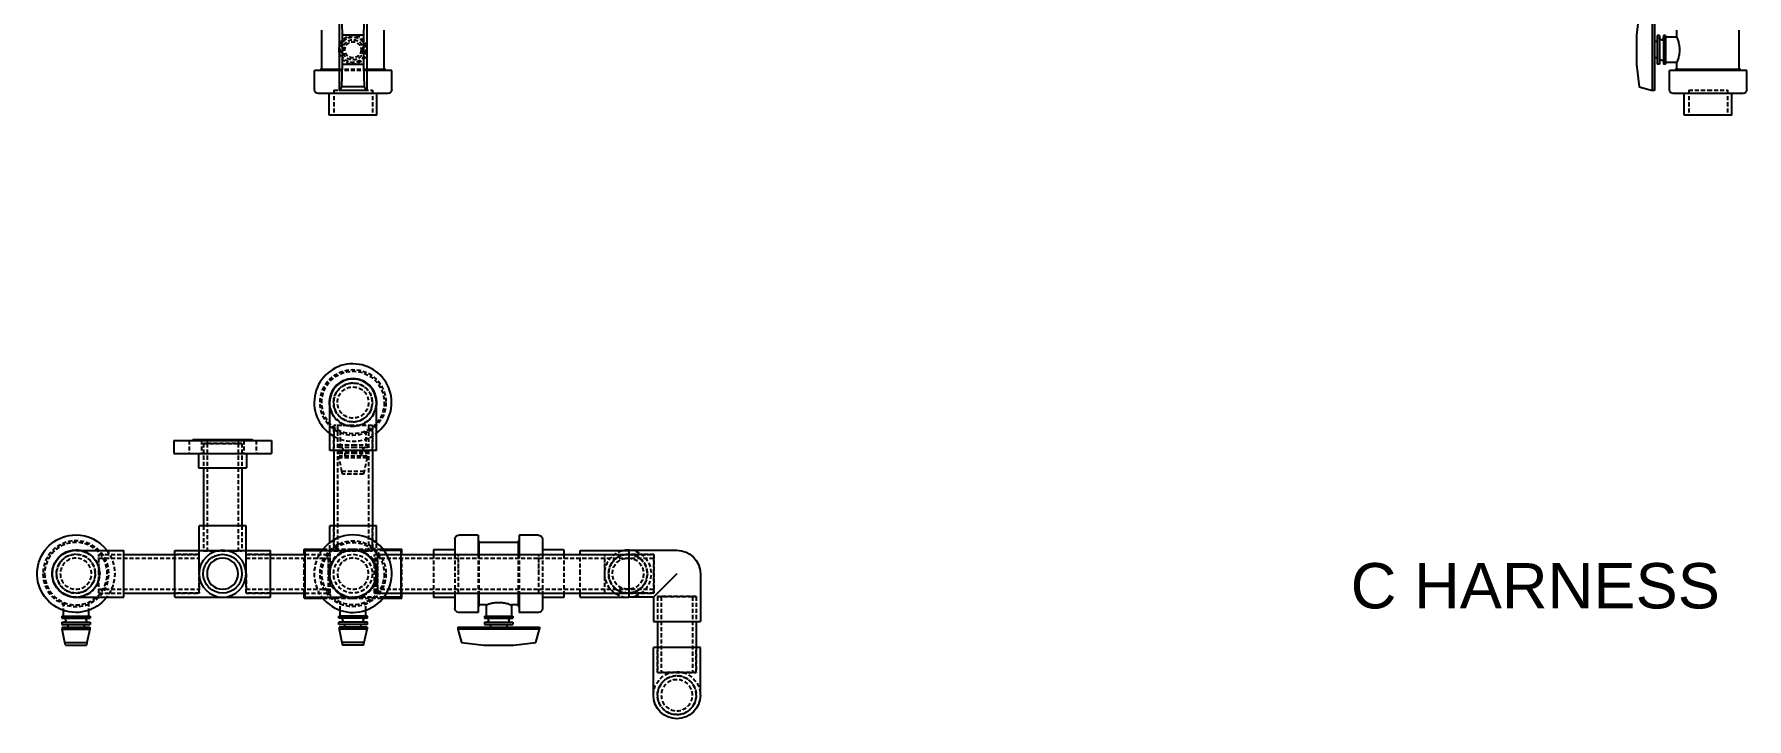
# Model space of a CAD drawing. Header units: inches. Extents: x 384 to 2495, y 344 to 1371.
# Drawn here: x 2390.3 to 2495.3, y 440.1 to 482.1 of the extents above; entities that cross this region are included whole.
import ezdxf

# ---------------------------------------------------------------- set-up
doc = ezdxf.new("R2010")
doc.units = ezdxf.units.IN
doc.header["$MEASUREMENT"] = 0
doc.linetypes.add('HIDDEN', pattern=[0.375, 0.25, -0.125])
doc.layers.add('HIDDEN', color=4, linetype='HIDDEN')
doc.layers.add('VISIBLE', color=7, linetype='Continuous')
doc.styles.get("Standard").update_dxf_attribs({"font": 'arial.ttf'})

msp = doc.modelspace()

# ---------------------------------------------------------------- linework, layer by layer
at = {"layer": 'HIDDEN'}
for p, q in [((2410.68, 479.93), (2408.97, 479.93)), ((2410.68, 479.88), (2408.97, 479.88)), ((2408.64, 478.67), (2411.01, 478.67)), ((2408.64, 478.67), (2408.64, 477.14)), ((2411.01, 478.67), (2411.01, 477.14)), ((2491.77, 478.67), (2492.95, 478.67)), ((2491.77, 478.67), (2491.77, 477.14)), ((2492.95, 478.67), (2494.14, 478.67)), ((2494.14, 478.67), (2494.14, 477.14)), ((2411.01, 458.09), (2408.64, 458.09)), ((2408.64, 458.09), (2408.64, 456.56)), ((2409.82, 458.09), (2408.64, 458.09)), ((2408.64, 456.56), (2408.64, 458.09)), ((2408.87, 458.09), (2408.87, 450.4)), ((2411.01, 458.09), (2409.82, 458.09)), ((2410.78, 458.09), (2410.78, 450.4)), ((2411.01, 458.09), (2411.01, 456.56)), ((2411.01, 456.56), (2411.01, 458.09)), ((2399.77, 457.18), (2399.77, 456.37)), ((2400.52, 457.18), (2400.52, 456.37)), ((2400.67, 457.24), (2400.67, 457.18)), ((2400.87, 457.18), (2400.87, 456.99)), ((2402.78, 457.18), (2402.78, 456.99)), ((2402.97, 457.24), (2402.97, 457.18)), ((2403.13, 457.18), (2403.13, 456.37)), ((2403.88, 457.18), (2403.88, 456.37)), ((2409.04, 457.74), (2409.04, 456.9)), ((2410.6, 457.74), (2410.6, 456.9)), ((2403.01, 456.99), (2400.64, 456.99)), ((2400.64, 456.99), (2400.64, 455.49)), ((2400.64, 456.99), (2402.66, 456.99)), ((2400.64, 456.99), (2400.64, 455.49)), ((2400.87, 456.99), (2400.87, 450.43)), ((2402.66, 456.99), (2403.01, 456.99)), ((2402.78, 456.99), (2402.78, 450.43)), ((2403.01, 456.99), (2403.01, 455.49)), ((2403.01, 456.99), (2403.01, 455.49)), ((2408.95, 456.9), (2409.82, 456.9)), ((2408.95, 456.9), (2408.95, 456.77)), ((2408.95, 456.77), (2409.82, 456.77)), ((2408.95, 456.52), (2409.82, 456.52)), ((2408.95, 456.52), (2408.95, 456.39)), ((2408.95, 456.39), (2409.82, 456.39)), ((2410.68, 456.21), (2408.97, 456.21)), ((2408.97, 456.1), (2408.97, 456.21)), ((2409.14, 455.27), (2408.97, 456.1)), ((2410.68, 456.1), (2408.97, 456.1)), ((2409.08, 456.77), (2409.07, 456.77)), ((2409.08, 456.52), (2409.07, 456.52)), ((2409.09, 456.76), (2409.08, 456.77)), ((2409.09, 456.52), (2409.08, 456.52)), ((2409.1, 456.76), (2409.09, 456.76)), ((2409.1, 456.52), (2409.09, 456.52)), ((2409.11, 456.76), (2409.1, 456.76)), ((2409.11, 456.52), (2409.1, 456.52)), ((2409.12, 456.76), (2409.11, 456.76)), ((2409.12, 456.53), (2409.11, 456.52)), ((2409.13, 456.75), (2409.12, 456.76)), ((2409.13, 456.53), (2409.12, 456.53)), ((2409.14, 456.75), (2409.13, 456.75)), ((2409.14, 456.54), (2409.13, 456.53)), ((2409.15, 456.74), (2409.14, 456.75)), ((2409.15, 456.54), (2409.14, 456.54)), ((2409.16, 456.73), (2409.15, 456.74)), ((2409.16, 456.55), (2409.15, 456.54)), ((2409.17, 456.72), (2409.16, 456.73)), ((2409.17, 456.56), (2409.16, 456.55)), ((2409.17, 456.71), (2409.17, 456.72)), ((2409.18, 456.7), (2409.17, 456.71)), ((2409.18, 456.58), (2409.17, 456.57)), ((2409.17, 456.57), (2409.17, 456.56)), ((2409.19, 456.69), (2409.18, 456.7)), ((2409.19, 456.59), (2409.18, 456.58)), ((2409.19, 456.68), (2409.19, 456.69)), ((2409.2, 456.67), (2409.19, 456.68)), ((2409.2, 456.61), (2409.19, 456.6)), ((2409.19, 456.6), (2409.19, 456.59)), ((2409.2, 456.66), (2409.2, 456.67)), ((2409.2, 456.65), (2409.2, 456.66)), ((2409.2, 456.65), (2409.2, 456.63)), ((2409.2, 456.63), (2409.2, 456.62)), ((2409.2, 456.62), (2409.2, 456.61)), ((2409.32, 456.39), (2409.32, 456.21)), ((2409.82, 456.9), (2410.7, 456.9)), ((2409.82, 456.77), (2410.7, 456.77)), ((2409.82, 456.52), (2410.7, 456.52)), ((2409.82, 456.39), (2410.7, 456.39)), ((2410.32, 456.39), (2410.32, 456.21)), ((2410.45, 456.67), (2410.46, 456.68)), ((2410.45, 456.66), (2410.45, 456.67)), ((2410.45, 456.65), (2410.45, 456.66)), ((2410.45, 456.65), (2410.45, 456.63)), ((2410.45, 456.63), (2410.45, 456.62)), ((2410.45, 456.62), (2410.45, 456.61)), ((2410.45, 456.61), (2410.46, 456.6)), ((2410.46, 456.69), (2410.47, 456.7)), ((2410.46, 456.68), (2410.46, 456.69)), ((2410.46, 456.6), (2410.46, 456.59)), ((2410.46, 456.59), (2410.47, 456.58)), ((2410.47, 456.71), (2410.48, 456.72)), ((2410.47, 456.7), (2410.47, 456.71)), ((2410.47, 456.58), (2410.47, 456.57)), ((2410.47, 456.57), (2410.48, 456.56)), ((2410.48, 456.72), (2410.49, 456.73)), ((2410.48, 456.56), (2410.49, 456.55)), ((2410.49, 456.73), (2410.5, 456.74)), ((2410.49, 456.55), (2410.5, 456.54)), ((2410.5, 456.74), (2410.51, 456.75)), ((2410.5, 456.54), (2410.51, 456.54)), ((2410.68, 456.1), (2410.5, 455.27)), ((2410.51, 456.75), (2410.52, 456.75)), ((2410.51, 456.54), (2410.52, 456.53)), ((2410.52, 456.76), (2410.54, 456.76)), ((2410.52, 456.75), (2410.52, 456.76)), ((2410.52, 456.53), (2410.52, 456.53)), ((2410.52, 456.53), (2410.54, 456.52)), ((2410.54, 456.76), (2410.55, 456.76)), ((2410.54, 456.52), (2410.55, 456.52)), ((2410.55, 456.76), (2410.56, 456.77)), ((2410.55, 456.76), (2410.55, 456.76)), ((2410.55, 456.52), (2410.55, 456.52)), ((2410.55, 456.52), (2410.56, 456.52)), ((2410.56, 456.77), (2410.57, 456.77)), ((2410.56, 456.52), (2410.57, 456.52)), ((2410.68, 456.21), (2410.68, 456.1)), ((2410.7, 456.9), (2410.7, 456.77)), ((2410.7, 456.52), (2410.7, 456.39)), ((2409.18, 455.11), (2409.14, 455.27)), ((2410.5, 455.27), (2409.14, 455.27)), ((2410.47, 455.11), (2409.18, 455.11)), ((2410.5, 455.27), (2410.47, 455.11)), ((2400.64, 451.93), (2400.64, 450.43)), ((2400.64, 451.93), (2400.64, 450.43)), ((2403.01, 451.93), (2403.01, 450.43)), ((2403.01, 451.93), (2403.01, 450.43)), ((2408.64, 451.93), (2408.64, 450.4)), ((2408.64, 450.4), (2408.64, 451.93)), ((2411.01, 451.93), (2411.01, 450.4)), ((2411.01, 450.4), (2411.01, 451.93)), ((2408.39, 449), (2408.39, 450.89)), ((2411.26, 450.18), (2411.26, 450.89)), ((2394.23, 447.81), (2394.23, 450.18)), ((2394.23, 450.18), (2395.76, 450.18)), ((2394.23, 449), (2394.23, 450.18)), ((2394.23, 450.18), (2395.76, 450.18)), ((2394.23, 449.95), (2400.39, 449.95)), ((2398.89, 450.18), (2400.39, 450.18)), ((2400.39, 450.18), (2398.89, 450.18)), ((2400.39, 450.43), (2400.64, 450.43)), ((2400.64, 450.43), (2403.01, 450.43)), ((2400.64, 450.43), (2400.64, 450.4)), ((2400.64, 450.4), (2400.64, 450.43)), ((2400.64, 450.43), (2403.01, 450.43)), ((2400.64, 450.4), (2403.01, 450.4)), ((2401.82, 450.4), (2400.64, 450.4)), ((2400.87, 450.43), (2400.87, 450.4)), ((2403.01, 450.4), (2401.82, 450.4)), ((2402.78, 450.43), (2402.78, 450.4)), ((2403.01, 450.43), (2403.01, 450.4)), ((2403.01, 450.4), (2403.01, 450.43)), ((2403.01, 450.43), (2403.26, 450.43)), ((2403.26, 450.18), (2404.76, 450.18)), ((2404.76, 450.18), (2403.26, 450.18)), ((2403.26, 449.95), (2408.42, 449.95)), ((2406.82, 449), (2406.82, 450.18)), ((2406.89, 450.18), (2408.42, 450.18)), ((2406.89, 450.18), (2408.42, 450.18)), ((2407.98, 450.5), (2409.82, 450.5)), ((2408.32, 447.81), (2408.32, 450.18)), ((2408.32, 449), (2408.32, 450.18)), ((2408.42, 447.81), (2408.42, 450.18)), ((2408.42, 449), (2408.42, 450.18)), ((2408.64, 450.4), (2411.01, 450.4)), ((2409.82, 450.4), (2408.64, 450.4)), ((2409.82, 450.5), (2411.66, 450.5)), ((2411.71, 450.43), (2409.82, 450.43)), ((2411.01, 450.4), (2409.82, 450.4)), ((2411.14, 447.81), (2411.14, 450.18)), ((2411.14, 450.18), (2412.76, 450.18)), ((2411.14, 449.95), (2428.28, 449.95)), ((2411.26, 449), (2411.26, 450.18)), ((2411.26, 450.18), (2412.76, 450.18)), ((2411.32, 450.18), (2411.32, 447.81)), ((2411.32, 449), (2411.32, 450.18)), ((2412.82, 449), (2412.82, 450.18)), ((2414.76, 450.18), (2414.76, 447.81)), ((2416.07, 450.18), (2416.07, 447.81)), ((2416.29, 447.81), (2416.29, 450.18)), ((2416.29, 449), (2416.29, 450.18)), ((2417.5, 450.18), (2417.5, 447.81)), ((2417.55, 450.18), (2417.55, 447.81)), ((2419.96, 450.18), (2419.96, 447.81)), ((2420.01, 450.18), (2420.01, 447.81)), ((2421.22, 447.81), (2421.22, 450.18)), ((2421.22, 449), (2421.22, 450.18)), ((2421.44, 450.18), (2421.44, 447.81)), ((2422.75, 450.18), (2422.75, 447.81)), ((2423.75, 449), (2423.75, 450.18)), ((2425.28, 447.81), (2425.28, 450.18)), ((2425.28, 449), (2425.28, 450.18)), ((2426.75, 450.18), (2428.28, 450.18)), ((2428.28, 450.18), (2426.75, 450.18)), ((2428.28, 449), (2428.28, 450.18)), ((2428.28, 450.18), (2428.28, 447.81)), ((2394.23, 447.81), (2394.23, 449)), ((2400.39, 447.81), (2400.39, 449)), ((2400.39, 449), (2400.39, 447.81)), ((2403.26, 447.81), (2403.26, 449)), ((2403.26, 449), (2403.26, 447.81)), ((2406.82, 447.81), (2406.82, 449)), ((2408.32, 447.81), (2408.32, 449)), ((2408.42, 447.81), (2408.42, 449)), ((2411.26, 447.81), (2411.26, 449)), ((2411.32, 447.81), (2411.32, 449)), ((2412.82, 447.81), (2412.82, 449)), ((2416.29, 447.81), (2416.29, 449)), ((2421.22, 447.81), (2421.22, 449)), ((2423.75, 447.81), (2423.75, 449)), ((2425.28, 447.81), (2425.28, 449)), ((2428.28, 447.81), (2428.28, 449)), ((2394.23, 448.04), (2400.39, 448.04)), ((2394.23, 447.81), (2395.76, 447.81)), ((2394.23, 447.81), (2395.76, 447.81)), ((2398.89, 447.81), (2400.39, 447.81)), ((2400.39, 447.81), (2398.89, 447.81)), ((2403.26, 448.04), (2408.42, 448.04)), ((2403.26, 447.81), (2404.76, 447.81)), ((2404.76, 447.81), (2403.26, 447.81)), ((2406.89, 447.81), (2408.42, 447.81)), ((2406.89, 447.81), (2408.42, 447.81)), ((2411.14, 448.04), (2428.28, 448.04)), ((2411.14, 447.81), (2412.76, 447.81)), ((2411.26, 447.81), (2412.76, 447.81)), ((2426.75, 447.81), (2428.28, 447.81)), ((2428.28, 447.81), (2426.75, 447.81)), ((2430.88, 447.59), (2428.5, 447.59)), ((2428.5, 447.59), (2428.5, 446.06)), ((2428.5, 447.59), (2430.88, 447.59)), ((2428.5, 447.59), (2428.5, 446.06)), ((2428.73, 447.59), (2428.73, 442.94)), ((2430.65, 447.59), (2430.65, 442.94)), ((2430.88, 447.59), (2430.88, 446.06)), ((2430.88, 447.59), (2430.88, 446.06)), ((2392.04, 447.24), (2392.04, 446.75)), ((2393.6, 447.24), (2393.6, 446.75)), ((2407.98, 447.5), (2409.82, 447.5)), ((2409.04, 446.75), (2409.04, 447.24)), ((2411.71, 447.56), (2409.82, 447.56)), ((2409.82, 447.5), (2411.66, 447.5)), ((2410.6, 446.75), (2410.6, 447.24)), ((2428.5, 444.47), (2428.5, 442.94)), ((2428.5, 442.94), (2428.5, 444.47)), ((2430.88, 444.47), (2430.88, 442.94)), ((2430.88, 442.94), (2430.88, 444.47)), ((2428.5, 442.94), (2430.88, 442.94)), ((2429.69, 442.94), (2428.5, 442.94)), ((2430.88, 442.94), (2429.69, 442.94))]:
    msp.add_line(p, q, dxfattribs=at)
for centre, radius in [((2409.82, 481.14), 0.78), ((2409.82, 481.14), 0.625), ((2409.82, 481.14), 0.5), ((2409.82, 459.5), 2.02), ((2409.82, 459.5), 1.92), ((2409.82, 459.5), 1.19), ((2409.82, 459.5), 0.957), ((2409.82, 449), 2.02), ((2409.82, 449), 1.92), ((2392.82, 449), 1.19), ((2409.82, 449), 1.19), ((2409.82, 449), 1.19), ((2426.69, 449), 1.19), ((2426.69, 449), 0.957), ((2429.69, 441.54), 1.19)]:
    msp.add_circle(centre, radius, dxfattribs=at)
at = {"layer": 'HIDDEN', "extrusion": (0, 0, -1)}
for centre, radius in [((-2409.82, 459.5), 1.19), ((-2392.82, 449), 2.02), ((-2392.82, 449), 1.92), ((-2392.82, 449), 1.19), ((-2392.82, 449), 0.957), ((-2409.82, 449), 1.5), ((-2409.82, 449), 0.957), ((-2426.69, 449), 1.19), ((-2429.69, 441.54), 1.19), ((-2429.69, 441.54), 0.957)]:
    msp.add_circle(centre, radius, dxfattribs=at)
at = {"layer": 'HIDDEN'}
for centre, radius, start, end in [((2409.82, 481.14), 0.875, 90, 167.7262), ((2409.82, 481.14), 0.875, 12.2738, 90), ((2409.82, 481.14), 0.875, 192.2738, 347.7262), ((2409.82, 459.5), 1.44, 180, 0), ((2409.82, 459.5), 1.46, 190.0719, 349.9281), ((2409.82, 459.5), 2.38, 232.7522, 307.2478), ((2409.82, 449), 2.38, 142.7522, 217.2478), ((2409.82, 449), 1.46, 100.0719, 259.9281), ((2409.82, 449), 1.44, 90, 270), ((2426.69, 449), 1.44, 90, 270), ((2426.69, 449), 1.44, 272.4919, 87.5081)]:
    msp.add_arc(centre, radius, start, end, dxfattribs=at)
at = {"layer": 'HIDDEN', "extrusion": (0, 0, -1)}
for centre, radius, start, end in [((-2392.82, 449), 1.44, 90, 270), ((-2392.82, 449), 1.46, 100.0719, 259.9281), ((-2392.82, 449), 2.38, 142.7522, 217.2478), ((-2429.69, 441.54), 1.44, 0, 180)]:
    msp.add_arc(centre, radius, start, end, dxfattribs=at)
at = {"layer": 'VISIBLE'}
for p, q in [((2408.97, 483.64), (2408.97, 478.64)), ((2409.18, 482.04), (2409.14, 483.42)), ((2410.5, 483.42), (2410.47, 482.04)), ((2410.68, 478.64), (2410.68, 483.64)), ((2488.73, 483.42), (2488.56, 482.04)), ((2489.55, 478.64), (2489.55, 483.64)), ((2489.66, 483.64), (2489.66, 478.64)), ((2407.9, 479.93), (2407.9, 482.34)), ((2411.74, 479.93), (2411.74, 482.34)), ((2491.03, 481.92), (2491.03, 482.34)), ((2494.87, 479.93), (2494.87, 482.34)), ((2409.18, 480.23), (2409.18, 482.04)), ((2410.47, 482.04), (2409.18, 482.04)), ((2410.47, 482.04), (2410.47, 480.23)), ((2488.56, 482.04), (2488.56, 480.23)), ((2489.84, 481.64), (2489.66, 481.64)), ((2489.84, 482.01), (2489.84, 480.26)), ((2489.97, 482.01), (2489.84, 482.01)), ((2489.97, 482.01), (2489.97, 480.26)), ((2489.97, 481.88), (2489.97, 481.89)), ((2489.98, 481.87), (2489.97, 481.88)), ((2489.98, 481.86), (2489.98, 481.87)), ((2489.98, 481.85), (2489.98, 481.86)), ((2489.98, 481.84), (2489.98, 481.85)), ((2489.99, 481.83), (2489.98, 481.84)), ((2489.99, 481.82), (2489.99, 481.83)), ((2490, 481.81), (2489.99, 481.82)), ((2490.01, 481.8), (2490, 481.81)), ((2490.02, 481.79), (2490.01, 481.8)), ((2490.02, 481.78), (2490.02, 481.79)), ((2490.03, 481.78), (2490.02, 481.78)), ((2490.05, 481.77), (2490.03, 481.78)), ((2490.06, 481.77), (2490.05, 481.77)), ((2490.07, 481.76), (2490.06, 481.77)), ((2490.08, 481.76), (2490.07, 481.76)), ((2490.09, 481.76), (2490.08, 481.76)), ((2490.1, 481.76), (2490.09, 481.76)), ((2490.1, 481.76), (2490.12, 481.76)), ((2490.12, 481.76), (2490.13, 481.76)), ((2490.13, 481.76), (2490.14, 481.77)), ((2490.14, 481.77), (2490.15, 481.77)), ((2490.15, 481.77), (2490.16, 481.78)), ((2490.16, 481.78), (2490.17, 481.78)), ((2490.17, 481.78), (2490.18, 481.79)), ((2490.18, 481.79), (2490.19, 481.8)), ((2490.19, 481.8), (2490.2, 481.81)), ((2490.2, 481.82), (2490.21, 481.83)), ((2490.2, 481.81), (2490.2, 481.82)), ((2490.21, 481.84), (2490.22, 481.85)), ((2490.21, 481.83), (2490.21, 481.84)), ((2490.22, 482.01), (2490.22, 480.26)), ((2490.35, 482.01), (2490.22, 482.01)), ((2490.22, 481.88), (2490.22, 481.89)), ((2490.22, 481.87), (2490.22, 481.88)), ((2490.22, 481.86), (2490.22, 481.87)), ((2490.22, 481.85), (2490.22, 481.86)), ((2490.35, 482.01), (2490.35, 480.26)), ((2491.03, 481.92), (2490.35, 481.92)), ((2409.14, 478.86), (2409.18, 480.23)), ((2410.47, 480.23), (2409.18, 480.23)), ((2410.47, 480.23), (2410.5, 478.86)), ((2488.56, 480.23), (2488.73, 478.86)), ((2489.84, 480.64), (2489.66, 480.64)), ((2489.97, 480.26), (2489.84, 480.26)), ((2489.98, 480.4), (2489.97, 480.4)), ((2489.97, 480.4), (2489.97, 480.39)), ((2489.99, 480.44), (2489.98, 480.43)), ((2489.98, 480.43), (2489.98, 480.42)), ((2489.98, 480.42), (2489.98, 480.41)), ((2489.98, 480.41), (2489.98, 480.4)), ((2490, 480.46), (2489.99, 480.45)), ((2489.99, 480.45), (2489.99, 480.44)), ((2490.01, 480.47), (2490, 480.46)), ((2490.02, 480.48), (2490.01, 480.47)), ((2490.03, 480.49), (2490.02, 480.49)), ((2490.02, 480.49), (2490.02, 480.48)), ((2490.05, 480.5), (2490.03, 480.49)), ((2490.06, 480.5), (2490.05, 480.5)), ((2490.07, 480.51), (2490.06, 480.5)), ((2490.08, 480.51), (2490.07, 480.51)), ((2490.09, 480.51), (2490.08, 480.51)), ((2490.1, 480.51), (2490.09, 480.51)), ((2490.1, 480.51), (2490.12, 480.51)), ((2490.12, 480.51), (2490.13, 480.51)), ((2490.13, 480.51), (2490.14, 480.5)), ((2490.14, 480.5), (2490.15, 480.5)), ((2490.15, 480.5), (2490.16, 480.49)), ((2490.16, 480.49), (2490.17, 480.49)), ((2490.17, 480.49), (2490.18, 480.48)), ((2490.18, 480.48), (2490.19, 480.47)), ((2490.19, 480.47), (2490.2, 480.46)), ((2490.2, 480.46), (2490.2, 480.45)), ((2490.2, 480.45), (2490.21, 480.44)), ((2490.21, 480.44), (2490.21, 480.43)), ((2490.21, 480.43), (2490.22, 480.42)), ((2490.22, 480.42), (2490.22, 480.41)), ((2490.22, 480.41), (2490.22, 480.4)), ((2490.22, 480.4), (2490.22, 480.39)), ((2490.22, 480.4), (2490.22, 480.4)), ((2490.35, 480.26), (2490.22, 480.26)), ((2491.03, 480.36), (2490.35, 480.36)), ((2491.03, 479.93), (2491.03, 480.36)), ((2408.97, 479.88), (2407.45, 479.88)), ((2407.45, 478.69), (2407.45, 479.88)), ((2408.97, 479.93), (2407.81, 479.93)), ((2407.81, 479.88), (2407.81, 479.93)), ((2411.84, 479.93), (2410.68, 479.93)), ((2412.2, 479.88), (2410.68, 479.88)), ((2411.84, 479.88), (2411.84, 479.93)), ((2412.2, 478.69), (2412.2, 479.88)), ((2495.33, 479.88), (2490.58, 479.88)), ((2490.58, 478.69), (2490.58, 479.88)), ((2494.97, 479.93), (2490.94, 479.93)), ((2490.94, 479.88), (2490.94, 479.93)), ((2494.97, 479.88), (2494.97, 479.93)), ((2495.33, 478.69), (2495.33, 479.88)), ((2411.96, 478.45), (2407.69, 478.45)), ((2408.36, 477.14), (2408.36, 478.45)), ((2408.97, 478.64), (2409.14, 478.86)), ((2410.68, 478.64), (2408.97, 478.64)), ((2410.5, 478.86), (2409.14, 478.86)), ((2410.5, 478.86), (2410.68, 478.64)), ((2411.28, 477.14), (2411.28, 478.45)), ((2488.73, 478.86), (2489.55, 478.64)), ((2489.66, 478.64), (2489.55, 478.64)), ((2495.09, 478.45), (2490.82, 478.45)), ((2491.49, 477.14), (2491.49, 478.45)), ((2494.41, 477.14), (2494.41, 478.45)), ((2411.28, 477.14), (2408.36, 477.14)), ((2494.41, 477.14), (2491.49, 477.14)), ((2408.39, 456.56), (2408.39, 459.5)), ((2411.26, 456.56), (2411.26, 459.5)), ((2398.82, 457.18), (2403.94, 457.18)), ((2398.82, 457.18), (2398.82, 456.37)), ((2399.99, 457.24), (2403.12, 457.24)), ((2399.99, 457.24), (2399.99, 457.18)), ((2403.12, 457.24), (2403.66, 457.24)), ((2403.66, 457.24), (2403.66, 457.18)), ((2403.94, 457.18), (2404.82, 457.18)), ((2404.82, 457.18), (2404.82, 456.37)), ((2398.82, 456.37), (2403.94, 456.37)), ((2400.35, 456.37), (2400.35, 455.49)), ((2403.29, 456.37), (2403.29, 455.49)), ((2403.94, 456.37), (2404.82, 456.37)), ((2409.82, 456.56), (2408.39, 456.56)), ((2408.64, 456.56), (2408.64, 451.93)), ((2411.26, 456.56), (2409.82, 456.56)), ((2411.01, 456.56), (2411.01, 451.93)), ((2400.35, 455.49), (2402.86, 455.49)), ((2400.64, 455.49), (2400.64, 451.93)), ((2402.86, 455.49), (2403.29, 455.49)), ((2403.01, 455.49), (2403.01, 451.93)), ((2403.26, 451.93), (2400.39, 451.93)), ((2400.39, 449), (2400.39, 451.93)), ((2403.26, 449), (2403.26, 451.93)), ((2409.82, 451.93), (2408.39, 451.93)), ((2408.39, 450.89), (2408.39, 451.93)), ((2411.26, 451.93), (2409.82, 451.93)), ((2411.26, 450.89), (2411.26, 451.93)), ((2416.07, 451.13), (2416.07, 450.18)), ((2417.5, 451.37), (2416.31, 451.37)), ((2417.5, 451.37), (2417.5, 450.18)), ((2417.55, 451.01), (2417.5, 451.01)), ((2417.55, 451.01), (2417.55, 450.18)), ((2419.96, 450.92), (2417.55, 450.92)), ((2419.96, 451.01), (2419.96, 450.18)), ((2420.01, 451.01), (2419.96, 451.01)), ((2420.01, 451.37), (2420.01, 450.18)), ((2421.2, 451.37), (2420.01, 451.37)), ((2421.44, 451.13), (2421.44, 450.18)), ((2392.82, 450.43), (2395.76, 450.43)), ((2395.76, 449), (2395.76, 450.43)), ((2395.76, 450.18), (2398.89, 450.18)), ((2398.89, 449), (2398.89, 450.43)), ((2398.89, 450.43), (2400.39, 450.43)), ((2403.26, 450.43), (2404.76, 450.43)), ((2404.76, 449), (2404.76, 450.43)), ((2404.76, 450.18), (2406.89, 450.18)), ((2406.82, 450.18), (2406.82, 450.5)), ((2406.82, 450.5), (2407.98, 450.5)), ((2406.89, 449), (2406.89, 450.43)), ((2406.89, 450.43), (2409.82, 450.43)), ((2411.66, 450.5), (2412.82, 450.5)), ((2412.76, 450.43), (2411.71, 450.43)), ((2412.76, 450.43), (2412.76, 449)), ((2412.76, 450.18), (2426.75, 450.18)), ((2412.82, 450.18), (2412.82, 450.5)), ((2414.76, 450.46), (2414.76, 450.18)), ((2416.07, 450.46), (2414.76, 450.46)), ((2422.75, 450.46), (2421.44, 450.46)), ((2422.75, 450.46), (2422.75, 450.18)), ((2423.75, 450.18), (2423.75, 450.43)), ((2423.75, 450.43), (2426.69, 450.43)), ((2426.75, 450.43), (2426.75, 447.56)), ((2429.69, 450.43), (2426.75, 450.43)), ((2395.76, 447.56), (2395.76, 449)), ((2398.89, 447.56), (2398.89, 449)), ((2404.76, 447.56), (2404.76, 449)), ((2406.89, 447.56), (2406.89, 449)), ((2412.76, 449), (2412.76, 447.56)), ((2429.69, 449), (2428.25, 447.56)), ((2431.13, 449), (2431.13, 446.06)), ((2395.76, 447.81), (2398.89, 447.81)), ((2404.76, 447.81), (2406.89, 447.81)), ((2406.82, 447.5), (2406.82, 447.81)), ((2412.76, 447.81), (2426.75, 447.81)), ((2412.82, 447.5), (2412.82, 447.81)), ((2414.76, 447.81), (2414.76, 447.54)), ((2416.07, 447.81), (2416.07, 446.86)), ((2417.5, 447.81), (2417.5, 446.62)), ((2417.55, 447.81), (2417.55, 446.98)), ((2419.96, 447.81), (2419.96, 446.98)), ((2420.01, 447.81), (2420.01, 446.62)), ((2421.44, 447.81), (2421.44, 446.86)), ((2422.75, 447.81), (2422.75, 447.54)), ((2423.75, 447.56), (2423.75, 447.81)), ((2392.04, 446.75), (2392.04, 446.4)), ((2392.82, 447.56), (2395.76, 447.56)), ((2393.6, 446.75), (2393.6, 446.4)), ((2398.89, 447.56), (2404.76, 447.56)), ((2406.82, 447.5), (2407.98, 447.5)), ((2406.89, 447.56), (2409.82, 447.56)), ((2409.04, 446.4), (2409.04, 446.75)), ((2410.6, 446.4), (2410.6, 446.75)), ((2411.66, 447.5), (2412.82, 447.5)), ((2412.76, 447.56), (2411.71, 447.56)), ((2416.07, 447.54), (2414.76, 447.54)), ((2417.5, 446.62), (2416.31, 446.62)), ((2417.55, 446.98), (2417.5, 446.98)), ((2417.98, 447.08), (2417.55, 447.08)), ((2417.98, 447.08), (2417.98, 446.4)), ((2419.54, 447.08), (2419.54, 446.4)), ((2419.96, 447.08), (2419.54, 447.08)), ((2420.01, 446.98), (2419.96, 446.98)), ((2421.2, 446.62), (2420.01, 446.62)), ((2422.75, 447.54), (2421.44, 447.54)), ((2423.75, 447.56), (2426.69, 447.56)), ((2428.25, 447.56), (2426.75, 447.56)), ((2428.25, 447.56), (2428.25, 446.06)), ((2391.95, 446.4), (2393.7, 446.4)), ((2391.95, 446.4), (2391.95, 446.27)), ((2391.95, 446.27), (2393.7, 446.27)), ((2391.95, 446.02), (2393.7, 446.02)), ((2391.95, 446.02), (2391.95, 445.89)), ((2391.95, 445.89), (2393.7, 445.89)), ((2391.97, 445.71), (2393.68, 445.71)), ((2391.97, 445.71), (2391.97, 445.6)), ((2391.97, 445.6), (2393.68, 445.6)), ((2392.14, 444.77), (2391.97, 445.6)), ((2392.08, 446.27), (2392.07, 446.27)), ((2392.08, 446.02), (2392.07, 446.02)), ((2392.09, 446.26), (2392.08, 446.27)), ((2392.09, 446.02), (2392.08, 446.02)), ((2392.1, 446.26), (2392.09, 446.26)), ((2392.1, 446.02), (2392.09, 446.02)), ((2392.11, 446.26), (2392.1, 446.26)), ((2392.11, 446.02), (2392.1, 446.02)), ((2392.12, 446.26), (2392.11, 446.26)), ((2392.12, 446.03), (2392.11, 446.02)), ((2392.13, 446.25), (2392.12, 446.26)), ((2392.13, 446.03), (2392.12, 446.03)), ((2392.14, 446.25), (2392.13, 446.25)), ((2392.14, 446.04), (2392.13, 446.03)), ((2392.15, 446.24), (2392.14, 446.25)), ((2392.15, 446.04), (2392.14, 446.04)), ((2392.16, 446.23), (2392.15, 446.24)), ((2392.16, 446.05), (2392.15, 446.04)), ((2392.17, 446.22), (2392.16, 446.23)), ((2392.17, 446.06), (2392.16, 446.05)), ((2392.17, 446.21), (2392.17, 446.22)), ((2392.18, 446.2), (2392.17, 446.21)), ((2392.18, 446.08), (2392.17, 446.07)), ((2392.17, 446.07), (2392.17, 446.06)), ((2392.19, 446.19), (2392.18, 446.2)), ((2392.19, 446.09), (2392.18, 446.08)), ((2392.19, 446.18), (2392.19, 446.19)), ((2392.2, 446.17), (2392.19, 446.18)), ((2392.2, 446.11), (2392.19, 446.1)), ((2392.19, 446.1), (2392.19, 446.09)), ((2392.2, 446.16), (2392.2, 446.17)), ((2392.2, 446.15), (2392.2, 446.16)), ((2392.2, 446.15), (2392.2, 446.13)), ((2392.2, 446.13), (2392.2, 446.12)), ((2392.2, 446.12), (2392.2, 446.11)), ((2392.32, 445.89), (2392.32, 445.71)), ((2393.32, 445.89), (2393.32, 445.71)), ((2393.45, 446.17), (2393.46, 446.18)), ((2393.45, 446.16), (2393.45, 446.17)), ((2393.45, 446.15), (2393.45, 446.16)), ((2393.45, 446.15), (2393.45, 446.13)), ((2393.45, 446.13), (2393.45, 446.12)), ((2393.45, 446.12), (2393.45, 446.11)), ((2393.45, 446.11), (2393.46, 446.1)), ((2393.46, 446.19), (2393.47, 446.2)), ((2393.46, 446.18), (2393.46, 446.19)), ((2393.46, 446.1), (2393.46, 446.09)), ((2393.46, 446.09), (2393.47, 446.08)), ((2393.47, 446.21), (2393.48, 446.22)), ((2393.47, 446.2), (2393.47, 446.21)), ((2393.47, 446.08), (2393.47, 446.07)), ((2393.47, 446.07), (2393.48, 446.06)), ((2393.48, 446.22), (2393.49, 446.23)), ((2393.48, 446.06), (2393.49, 446.05)), ((2393.49, 446.23), (2393.5, 446.24)), ((2393.49, 446.05), (2393.5, 446.04)), ((2393.5, 446.24), (2393.51, 446.25)), ((2393.5, 446.04), (2393.51, 446.04)), ((2393.68, 445.6), (2393.5, 444.77)), ((2393.51, 446.25), (2393.52, 446.25)), ((2393.51, 446.04), (2393.52, 446.03)), ((2393.52, 446.26), (2393.54, 446.26)), ((2393.52, 446.25), (2393.52, 446.26)), ((2393.52, 446.03), (2393.52, 446.03)), ((2393.52, 446.03), (2393.54, 446.02)), ((2393.54, 446.26), (2393.55, 446.26)), ((2393.54, 446.02), (2393.55, 446.02)), ((2393.55, 446.26), (2393.56, 446.27)), ((2393.55, 446.26), (2393.55, 446.26)), ((2393.55, 446.02), (2393.55, 446.02)), ((2393.55, 446.02), (2393.56, 446.02)), ((2393.56, 446.27), (2393.57, 446.27)), ((2393.56, 446.02), (2393.57, 446.02)), ((2393.68, 445.71), (2393.68, 445.6)), ((2393.7, 446.4), (2393.7, 446.27)), ((2393.7, 446.02), (2393.7, 445.89)), ((2410.7, 446.4), (2408.95, 446.4)), ((2408.95, 446.27), (2408.95, 446.4)), ((2410.7, 446.27), (2408.95, 446.27)), ((2410.7, 446.02), (2408.95, 446.02)), ((2408.95, 445.89), (2408.95, 446.02)), ((2410.7, 445.89), (2408.95, 445.89)), ((2410.68, 445.71), (2408.97, 445.71)), ((2408.97, 445.71), (2408.97, 445.6)), ((2408.97, 445.6), (2409.14, 444.77)), ((2410.68, 445.6), (2408.97, 445.6)), ((2409.08, 446.27), (2409.07, 446.27)), ((2409.08, 446.02), (2409.07, 446.02)), ((2409.09, 446.26), (2409.08, 446.27)), ((2409.09, 446.02), (2409.08, 446.02)), ((2409.1, 446.26), (2409.09, 446.26)), ((2409.1, 446.02), (2409.09, 446.02)), ((2409.11, 446.26), (2409.1, 446.26)), ((2409.11, 446.02), (2409.1, 446.02)), ((2409.12, 446.26), (2409.11, 446.26)), ((2409.12, 446.03), (2409.11, 446.02)), ((2409.13, 446.25), (2409.12, 446.26)), ((2409.13, 446.03), (2409.12, 446.03)), ((2409.14, 446.25), (2409.13, 446.25)), ((2409.14, 446.04), (2409.13, 446.03)), ((2409.15, 446.24), (2409.14, 446.25)), ((2409.15, 446.04), (2409.14, 446.04)), ((2409.16, 446.23), (2409.15, 446.24)), ((2409.16, 446.05), (2409.15, 446.04)), ((2409.17, 446.22), (2409.16, 446.23)), ((2409.17, 446.06), (2409.16, 446.05)), ((2409.17, 446.21), (2409.17, 446.22)), ((2409.18, 446.2), (2409.17, 446.21)), ((2409.18, 446.08), (2409.17, 446.07)), ((2409.17, 446.07), (2409.17, 446.06)), ((2409.19, 446.19), (2409.18, 446.2)), ((2409.19, 446.09), (2409.18, 446.08)), ((2409.19, 446.18), (2409.19, 446.19)), ((2409.2, 446.17), (2409.19, 446.18)), ((2409.2, 446.11), (2409.19, 446.1)), ((2409.19, 446.1), (2409.19, 446.09)), ((2409.2, 446.16), (2409.2, 446.17)), ((2409.2, 446.15), (2409.2, 446.16)), ((2409.2, 446.13), (2409.2, 446.15)), ((2409.2, 446.13), (2409.2, 446.12)), ((2409.2, 446.12), (2409.2, 446.11)), ((2409.32, 445.71), (2409.32, 445.89)), ((2410.32, 445.71), (2410.32, 445.89)), ((2410.45, 446.17), (2410.46, 446.18)), ((2410.45, 446.16), (2410.45, 446.17)), ((2410.45, 446.15), (2410.45, 446.16)), ((2410.45, 446.13), (2410.45, 446.15)), ((2410.45, 446.13), (2410.45, 446.12)), ((2410.45, 446.12), (2410.45, 446.11)), ((2410.45, 446.11), (2410.46, 446.1)), ((2410.46, 446.19), (2410.47, 446.2)), ((2410.46, 446.18), (2410.46, 446.19)), ((2410.46, 446.1), (2410.46, 446.09)), ((2410.46, 446.09), (2410.47, 446.08)), ((2410.47, 446.21), (2410.48, 446.22)), ((2410.47, 446.2), (2410.47, 446.21)), ((2410.47, 446.08), (2410.47, 446.07)), ((2410.47, 446.07), (2410.48, 446.06)), ((2410.48, 446.22), (2410.49, 446.23)), ((2410.48, 446.06), (2410.49, 446.05)), ((2410.49, 446.23), (2410.5, 446.24)), ((2410.49, 446.05), (2410.5, 446.04)), ((2410.5, 446.24), (2410.51, 446.25)), ((2410.5, 446.04), (2410.51, 446.04)), ((2410.5, 444.77), (2410.68, 445.6)), ((2410.51, 446.25), (2410.52, 446.25)), ((2410.51, 446.04), (2410.52, 446.03)), ((2410.52, 446.26), (2410.54, 446.26)), ((2410.52, 446.25), (2410.52, 446.26)), ((2410.52, 446.03), (2410.52, 446.03)), ((2410.52, 446.03), (2410.54, 446.02)), ((2410.54, 446.26), (2410.55, 446.26)), ((2410.54, 446.02), (2410.55, 446.02)), ((2410.55, 446.26), (2410.56, 446.27)), ((2410.55, 446.26), (2410.55, 446.26)), ((2410.55, 446.02), (2410.55, 446.02)), ((2410.55, 446.02), (2410.56, 446.02)), ((2410.56, 446.27), (2410.57, 446.27)), ((2410.56, 446.02), (2410.57, 446.02)), ((2410.68, 445.71), (2410.68, 445.6)), ((2410.7, 446.27), (2410.7, 446.4)), ((2410.7, 445.89), (2410.7, 446.02)), ((2416.26, 445.71), (2421.26, 445.71)), ((2416.26, 445.71), (2416.26, 445.6)), ((2416.26, 445.6), (2416.48, 444.77)), ((2421.26, 445.6), (2416.26, 445.6)), ((2417.88, 446.4), (2419.63, 446.4)), ((2417.88, 446.4), (2417.88, 446.27)), ((2417.88, 446.27), (2419.63, 446.27)), ((2417.88, 446.02), (2419.63, 446.02)), ((2417.88, 446.02), (2417.88, 445.89)), ((2417.88, 445.89), (2419.63, 445.89)), ((2418.02, 446.27), (2418.01, 446.27)), ((2418.02, 446.02), (2418.01, 446.02)), ((2418.02, 446.26), (2418.02, 446.27)), ((2418.03, 446.26), (2418.02, 446.26)), ((2418.03, 446.02), (2418.02, 446.02)), ((2418.02, 446.02), (2418.02, 446.02)), ((2418.04, 446.26), (2418.03, 446.26)), ((2418.04, 446.02), (2418.03, 446.02)), ((2418.05, 446.26), (2418.04, 446.26)), ((2418.05, 446.03), (2418.04, 446.02)), ((2418.06, 446.25), (2418.05, 446.26)), ((2418.06, 446.03), (2418.05, 446.03)), ((2418.07, 446.25), (2418.06, 446.25)), ((2418.07, 446.04), (2418.06, 446.03)), ((2418.08, 446.24), (2418.07, 446.25)), ((2418.08, 446.04), (2418.07, 446.04)), ((2418.09, 446.23), (2418.08, 446.24)), ((2418.09, 446.05), (2418.08, 446.04)), ((2418.1, 446.22), (2418.09, 446.23)), ((2418.1, 446.06), (2418.09, 446.05)), ((2418.11, 446.21), (2418.1, 446.22)), ((2418.11, 446.07), (2418.1, 446.06)), ((2418.11, 446.2), (2418.11, 446.21)), ((2418.12, 446.19), (2418.11, 446.2)), ((2418.12, 446.09), (2418.11, 446.08)), ((2418.11, 446.08), (2418.11, 446.07)), ((2418.12, 446.18), (2418.12, 446.19)), ((2418.13, 446.17), (2418.12, 446.18)), ((2418.13, 446.11), (2418.12, 446.1)), ((2418.12, 446.1), (2418.12, 446.09)), ((2418.13, 446.16), (2418.13, 446.17)), ((2418.13, 446.15), (2418.13, 446.16)), ((2418.13, 446.15), (2418.13, 446.13)), ((2418.13, 446.13), (2418.13, 446.12)), ((2418.13, 446.12), (2418.13, 446.11)), ((2418.26, 445.89), (2418.26, 445.71)), ((2419.26, 445.89), (2419.26, 445.71)), ((2419.38, 446.17), (2419.39, 446.18)), ((2419.38, 446.16), (2419.38, 446.17)), ((2419.38, 446.15), (2419.38, 446.16)), ((2419.38, 446.15), (2419.38, 446.13)), ((2419.38, 446.13), (2419.38, 446.12)), ((2419.38, 446.12), (2419.38, 446.11)), ((2419.38, 446.11), (2419.39, 446.1)), ((2419.39, 446.19), (2419.4, 446.2)), ((2419.39, 446.18), (2419.39, 446.19)), ((2419.39, 446.1), (2419.39, 446.09)), ((2419.39, 446.09), (2419.4, 446.08)), ((2419.4, 446.2), (2419.41, 446.21)), ((2419.4, 446.08), (2419.41, 446.07)), ((2419.41, 446.22), (2419.42, 446.23)), ((2419.41, 446.21), (2419.41, 446.22)), ((2419.41, 446.07), (2419.41, 446.06)), ((2419.41, 446.06), (2419.42, 446.05)), ((2419.42, 446.23), (2419.43, 446.24)), ((2419.42, 446.05), (2419.43, 446.04)), ((2419.43, 446.24), (2419.44, 446.25)), ((2419.43, 446.04), (2419.44, 446.04)), ((2419.44, 446.25), (2419.45, 446.25)), ((2419.44, 446.04), (2419.45, 446.03)), ((2419.45, 446.25), (2419.46, 446.26)), ((2419.45, 446.03), (2419.46, 446.03)), ((2419.46, 446.26), (2419.47, 446.26)), ((2419.46, 446.03), (2419.47, 446.02)), ((2419.47, 446.26), (2419.48, 446.26)), ((2419.47, 446.02), (2419.48, 446.02)), ((2419.48, 446.26), (2419.49, 446.26)), ((2419.48, 446.02), (2419.49, 446.02)), ((2419.49, 446.26), (2419.5, 446.27)), ((2419.49, 446.02), (2419.5, 446.02)), ((2419.5, 446.27), (2419.51, 446.27)), ((2419.5, 446.02), (2419.51, 446.02)), ((2419.63, 446.4), (2419.63, 446.27)), ((2419.63, 446.02), (2419.63, 445.89)), ((2421.04, 444.77), (2421.26, 445.6)), ((2421.26, 445.71), (2421.26, 445.6)), ((2428.25, 446.06), (2431.13, 446.06)), ((2428.5, 446.06), (2428.5, 444.47)), ((2430.88, 446.06), (2430.88, 444.47)), ((2392.18, 444.61), (2392.14, 444.77)), ((2392.14, 444.77), (2393.5, 444.77)), ((2392.18, 444.61), (2393.47, 444.61)), ((2393.5, 444.77), (2393.47, 444.61)), ((2409.14, 444.77), (2409.18, 444.61)), ((2410.5, 444.77), (2409.14, 444.77)), ((2410.47, 444.61), (2409.18, 444.61)), ((2410.47, 444.61), (2410.5, 444.77)), ((2416.48, 444.77), (2417.85, 444.61)), ((2417.85, 444.61), (2419.67, 444.61)), ((2419.67, 444.61), (2421.04, 444.77)), ((2429.69, 444.47), (2428.25, 444.47)), ((2428.25, 441.54), (2428.25, 444.47)), ((2431.13, 444.47), (2429.69, 444.47)), ((2431.13, 441.54), (2431.13, 444.47))]:
    msp.add_line(p, q, dxfattribs=at)
at = {"layer": 'VISIBLE', "extrusion": (0, 0, -1)}
for radius in [1.44, 0.957]:
    msp.add_circle((-2401.82, 449), radius, dxfattribs=at)
at = {"layer": 'VISIBLE'}
msp.add_circle((2401.82, 449), 1.19, dxfattribs=at)
for centre, radius, start, end in [((2409.82, 481.14), 0.875, 167.7262, 192.2738), ((2409.82, 481.14), 0.875, 347.7262, 12.2738), ((2409.82, 459.5), 2.38, 90, 232.7522), ((2409.82, 459.5), 2.37, 307.2478, 90), ((2409.82, 459.5), 1.46, 90, 190.0719), ((2409.82, 459.5), 1.44, 0, 180), ((2409.82, 459.5), 1.46, 349.9281, 90), ((2409.82, 449), 2.38, 90, 142.7522), ((2409.82, 449), 2.38, 217.2478, 90), ((2409.82, 449), 1.46, 90, 100.0719), ((2409.82, 449), 1.46, 259.9281, 90), ((2409.82, 449), 1.44, 270, 90), ((2426.69, 449), 1.44, 87.5081, 90), ((2426.69, 449), 1.44, 270, 272.4919)]:
    msp.add_arc(centre, radius, start, end, dxfattribs=at)
at = {"layer": 'VISIBLE', "extrusion": (0, 0, -1)}
for centre, radius, start, end in [((-2407.69, 478.69), 0.238, 270, 360), ((-2411.96, 478.69), 0.238, 180, 270), ((-2490.82, 478.69), 0.238, 270, 360), ((-2495.09, 478.69), 0.238, 180, 270), ((-2392.82, 449), 2.38, 217.2478, 90), ((-2392.82, 449), 2.38, 90, 142.7522), ((-2416.31, 451.13), 0.238, 0, 90), ((-2421.2, 451.13), 0.238, 90, 180), ((-2392.82, 449), 1.46, 259.9281, 90), ((-2392.82, 449), 1.44, 270, 90), ((-2392.82, 449), 1.46, 90, 100.0719), ((-2429.69, 449), 1.44, 90, 180), ((-2416.31, 446.86), 0.238, 270, 360), ((-2421.2, 446.86), 0.238, 180, 270), ((-2429.69, 441.54), 1.44, 180, 0)]:
    msp.add_arc(centre, radius, start, end, dxfattribs=at)
at = {"layer": 'VISIBLE'}
for points, knots in [([(2491.03, 481.92), (2491.03, 481.92), (2491.04, 481.9), (2491.07, 481.82), (2491.09, 481.76), (2491.14, 481.62), (2491.16, 481.53), (2491.19, 481.34), (2491.2, 481.24), (2491.2, 481.14)], [3.57108, 3.57108, 3.57108, 3.57108, 3.868508, 3.868508, 4.165937, 4.165937, 4.463688, 4.463688, 4.761439, 4.761439, 4.761439, 4.761439]), ([(2491.2, 481.14), (2491.2, 481.04), (2491.19, 480.93), (2491.16, 480.74), (2491.14, 480.65), (2491.09, 480.52), (2491.07, 480.46), (2491.04, 480.38), (2491.03, 480.36), (2491.03, 480.36)], [0, 0, 0, 0, 0.297751, 0.297751, 0.595502, 0.595502, 0.892931, 0.892931, 1.19036, 1.19036, 1.19036, 1.19036]), ([(2417.98, 447.08), (2417.98, 447.08), (2418, 447.08), (2418.08, 447.11), (2418.14, 447.14), (2418.27, 447.18), (2418.36, 447.2), (2418.55, 447.23), (2418.66, 447.24), (2418.76, 447.24)], [3.57108, 3.57108, 3.57108, 3.57108, 3.868508, 3.868508, 4.165937, 4.165937, 4.463688, 4.463688, 4.761439, 4.761439, 4.761439, 4.761439]), ([(2418.76, 447.24), (2418.86, 447.24), (2418.96, 447.23), (2419.15, 447.2), (2419.24, 447.18), (2419.38, 447.14), (2419.44, 447.11), (2419.52, 447.08), (2419.54, 447.08), (2419.54, 447.08)], [0, 0, 0, 0, 0.297751, 0.297751, 0.595502, 0.595502, 0.892931, 0.892931, 1.19036, 1.19036, 1.19036, 1.19036])]:
    msp.add_open_spline(points, degree=3, knots=knots, dxfattribs=at)

# ---------------------------------------------------------------- texts
at = {"layer": 'VISIBLE', "insert": (2471.03, 449.65), "char_height": 2.78, "attachment_point": 1}
msp.add_mtext_dynamic_manual_height_columns('C HARNESS', width=33.2666, gutter_width=1, heights=[0], dxfattribs=at)

doc.saveas('drawing.dxf')
